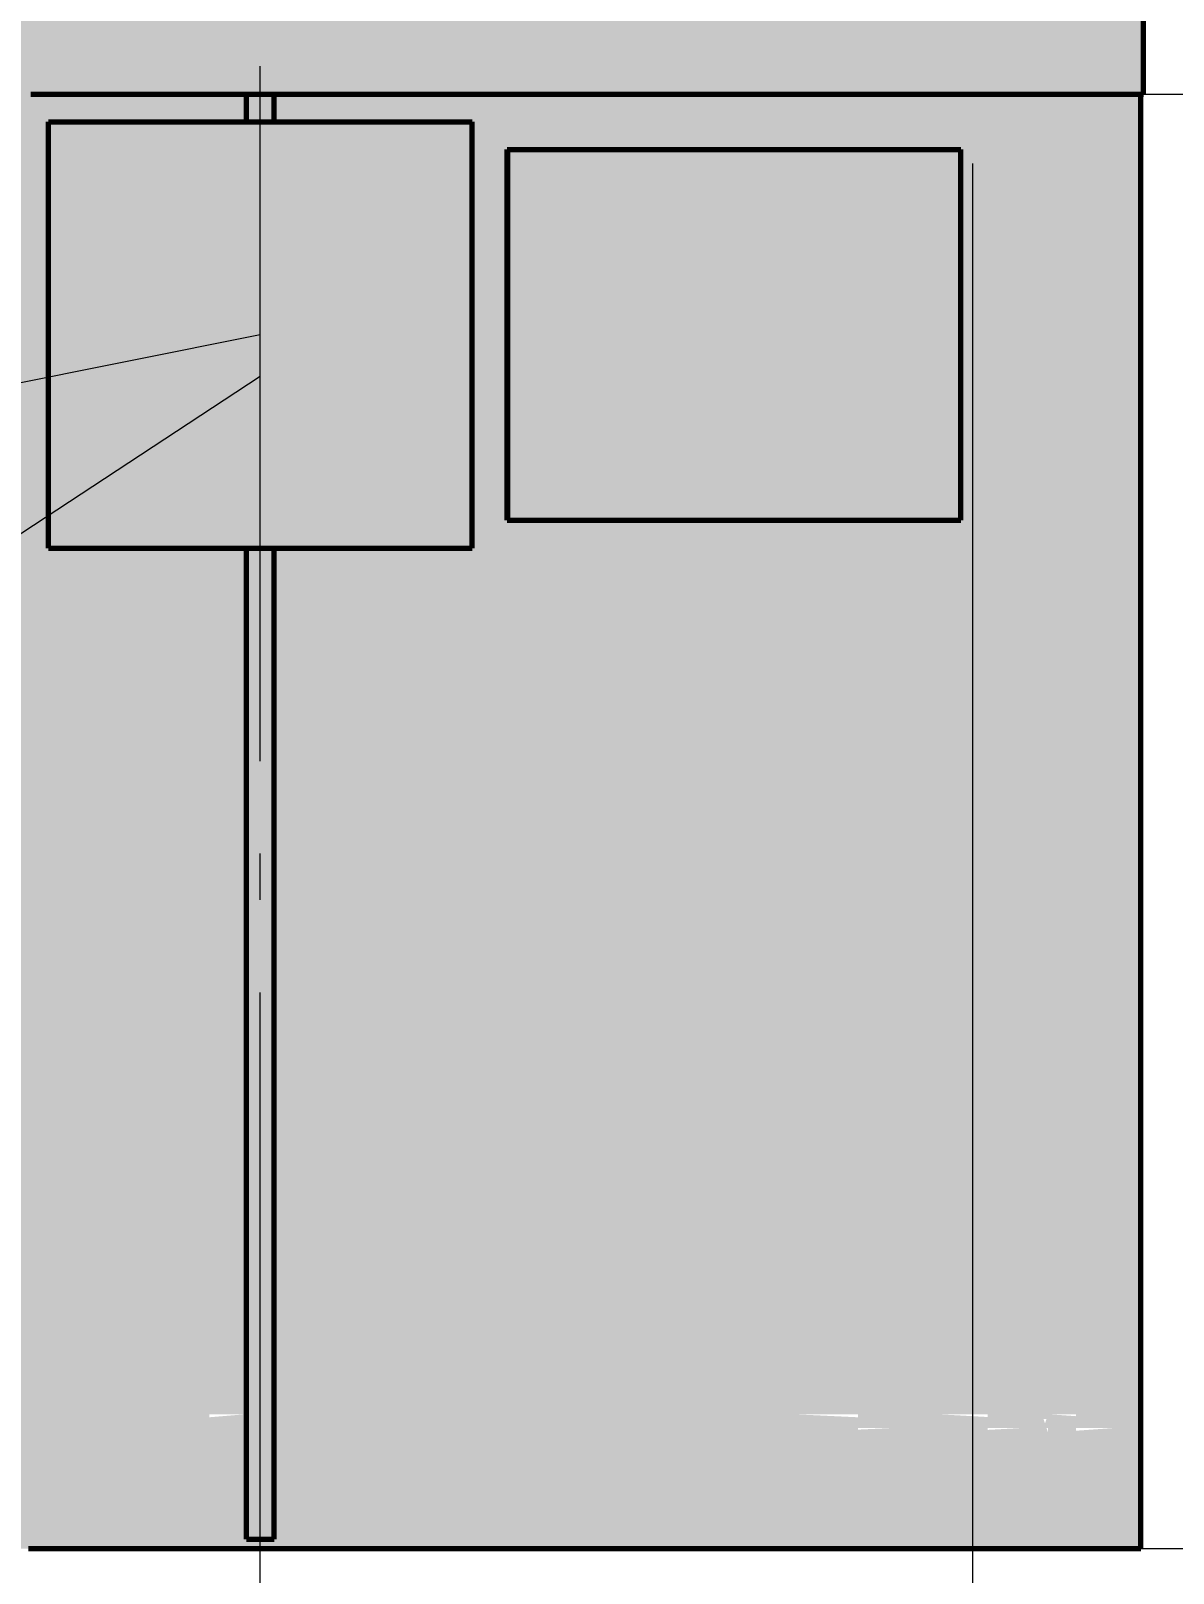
# Model space of a CAD drawing. Header units: millimetres. Extents: x 0 to 2208, y 0 to 420.
# Drawn here: x 2001.42 to 2026.07, y 228.47 to 261.76 of the extents above; entities that cross this region are included whole.
import ezdxf

# ---------------------------------------------------------------- set-up
doc = ezdxf.new("R2010")
doc.units = ezdxf.units.MM
doc.linetypes.add('IRAM-F-TRAZO-PUNTO', pattern=[20, 15, -2, 1, -2])
for name, color, linetype, lineweight in [('01-VISIBLE', 7, 'CONTINUOUS', 70), ('03-EJE', 1, 'IRAM-F-TRAZO-PUNTO', 18), ('04-COTA', 3, 'CONTINUOUS', 18), ('08-FINA', 5, 'CONTINUOUS', 18), ('13-GRAFICA', 30, 'CONTINUOUS', 18)]:
    doc.layers.add(name, color=color, linetype=linetype, lineweight=lineweight)
doc.styles.add('ISO3098', font='isocpeur.ttf')
doc.dimstyles.new('FLAMA-IRAM', dxfattribs={"dimtxt": 3.5, "dimasz": 3.5, "dimexe": 2, "dimexo": 1.5, "dimgap": 1, "dimtad": 1, "dimdec": 1, "dimtxsty": 'ISO3098', "dimblk": 'IRAM_FLECHA', "dimblk1": 'IRAM_FLECHA', "dimblk2": 'IRAM_FLECHA', "dimcen": 2.5, "dimclrd": 256, "dimclre": 256, "dimclrt": 256, "dimazin": 3, "dimtfac": 1, "dimtmove": 0, "dimatfit": 3, "dimlwd": 18, "dimlwe": 18})

# ---------------------------------------------------------------- blocks, each defined once
blk = doc.blocks.new('IRAM_FLECHA')
blk.add_solid([(0, 0), (-1, 0.125), (-1, -0.125)])

msp = doc.modelspace()

# ---------------------------------------------------------------- hatches: boundary and pattern name
at = {"layer": '08-FINA'}
h = msp.add_hatch(color=7, dxfattribs=at)
h.dxf.hatch_style = 1
h.paths.add_polyline_path([(2006.373, 255.197), (2003.843, 255.099), (2004, 254.315)])
h = msp.add_hatch(color=7, dxfattribs=at)
h.dxf.hatch_style = 1
h.paths.add_polyline_path([(2006.373, 254.297), (2004.063, 253.261), (2004.502, 252.592)])
at = {"layer": '13-GRAFICA', "true_color": 0xffffff}
h = msp.add_hatch(color=7, dxfattribs=at)
h.dxf.hatch_style = 1
h.paths.add_polyline_path([(2002.173, 303.8), (2002.173, 270.5), (2002.173, 266.9), (2002.173, 260.4), (2001.773, 260.4), (2001.773, 266.9), (2001.773, 270.5), (2001.773, 303.8)])
h = msp.add_hatch(color=7, dxfattribs=at)
h.dxf.hatch_style = 1
h.paths.add_polyline_path([(2006.673, 303.8), (2006.673, 270.5), (2006.673, 266.9), (2006.673, 260.4), (2006.173, 260.4), (2006.173, 266.9), (2006.173, 270.5), (2006.173, 303.8)])
h = msp.add_hatch(color=7, dxfattribs=at)
h.dxf.hatch_style = 1
h.paths.add_polyline_path([(2025.273, 303.8), (2025.273, 270.5), (2011.073, 270.5), (2011.073, 266.9), (2025.273, 266.9), (2025.273, 260.4), (2010.673, 260.4), (2010.673, 266.9), (2010.673, 270.5), (2010.673, 303.8)])
h = msp.add_hatch(color=7, dxfattribs=at)
h.dxf.hatch_style = 1
h.paths.add_polyline_path([(1997.773, 260.4), (1997.773, 266.9), (2001.773, 266.9), (2001.773, 260.4)])
h = msp.add_hatch(color=7, dxfattribs=at)
h.dxf.hatch_style = 1
h.paths.add_polyline_path([(2002.173, 260.4), (2002.173, 266.9), (2006.173, 266.9), (2006.173, 260.4)])
h = msp.add_hatch(color=7, dxfattribs=at)
h.dxf.hatch_style = 1
h.paths.add_polyline_path([(2006.673, 260.4), (2006.673, 266.9), (2010.673, 266.9), (2010.673, 260.4)])
at = {"layer": '13-GRAFICA', "true_color": 0xc4c8ce}
h = msp.add_hatch(color=7, dxfattribs=at)
h.dxf.hatch_style = 1
h.paths.add_polyline_path([(2025.273, 260.4), (2025.273, 266.9), (2025.373, 266.9), (2025.373, 231.8), (2024.973, 231.8), (2024.973, 231.9), (2024.873, 231.9), (2024.873, 231.5), (2024.973, 231.5), (2024.973, 231.6), (2025.373, 231.6), (2025.373, 229), (2024.773, 229), (2024.773, 231.6), (2024.773, 231.8), (2024.773, 260.4)])
at = {"layer": '13-GRAFICA', "true_color": 0xeedeaa}
h = msp.add_hatch(color=7, dxfattribs=at)
h.dxf.hatch_style = 1
h.paths.add_polyline_path([(1987.554, 261.561), (1987.714, 261.561), (1987.907, 261.561), (1988.131, 261.561), (1988.386, 261.561), (1988.672, 261.561), (1988.989, 261.561), (1989.335, 261.561), (1989.711, 261.561), (1990.115, 261.561), (1990.548, 261.561), (1991.007, 261.561), (1991.493, 261.561), (1992.004, 261.561), (1992.54, 261.561), (1993.099, 261.561), (1993.682, 261.561), (1994.286, 261.561), (1994.911, 261.561), (1995.556, 261.561), (1996.219, 261.561), (1996.899, 261.561), (1997.596, 261.561), (1998.308, 261.561), (1999.034, 261.561), (1999.772, 261.561), (2000.522, 261.561), (2001.281, 261.561), (2002.05, 261.561), (2002.826, 261.561), (2003.608, 261.561), (2004.394, 261.561), (2005.184, 261.561), (2005.977, 261.561), (2006.769, 261.561), (2007.562, 261.561), (2008.352, 261.561), (2009.138, 261.561), (2009.92, 261.561), (2010.696, 261.561), (2011.465, 261.561), (2012.224, 261.561), (2012.974, 261.561), (2013.712, 261.561), (2014.438, 261.561), (2015.15, 261.561), (2015.847, 261.561), (2016.527, 261.561), (2017.19, 261.561), (2017.835, 261.561), (2018.46, 261.561), (2019.064, 261.561), (2019.647, 261.561), (2020.206, 261.561), (2020.742, 261.561), (2021.253, 261.561), (2021.739, 261.561), (2022.198, 261.561), (2022.631, 261.561), (2023.035, 261.561), (2023.411, 261.561), (2023.757, 261.561), (2024.074, 261.561), (2024.36, 261.561), (2024.615, 261.561), (2024.839, 261.561), (2025.032, 261.561), (2025.192, 261.561), (2025.273, 261.561), (2025.273, 260.4), (1987.473, 260.4), (1987.473, 261.561)])
at = {"layer": '13-GRAFICA', "true_color": 0xc4c8ce}
h = msp.add_hatch(color=7, dxfattribs=at)
h.dxf.hatch_style = 1
h.paths.add_polyline_path([(2003.073, 260.4), (2003.073, 259.8), (2001.773, 259.8), (2001.773, 250.6), (2003.073, 250.6), (2003.073, 231.8), (2002.473, 231.8), (2002.473, 231.9), (2000.773, 231.9), (2000.773, 231.8), (2000.373, 231.8), (2000.373, 248.8), (2001.073, 248.8), (2001.073, 259.8), (2000.373, 259.8), (2000.373, 260.4)])
h = msp.add_hatch(color=7, dxfattribs=at)
h.dxf.hatch_style = 1
h.paths.add_polyline_path([(2006.073, 260.4), (2006.073, 259.8), (2003.073, 259.8), (2003.073, 260.4)])
h = msp.add_hatch(color=7, dxfattribs=at)
h.dxf.hatch_style = 1
h.paths.add_polyline_path([(2006.073, 259.8), (2006.073, 260.4), (2006.673, 260.4), (2006.673, 259.8)])
h = msp.add_hatch(color=7, dxfattribs=at)
h.dxf.hatch_style = 1
h.paths.add_polyline_path([(2006.673, 259.8), (2006.673, 260.4), (2009.373, 260.4), (2009.373, 259.8)])
h = msp.add_hatch(color=7, dxfattribs=at)
h.dxf.hatch_style = 1
h.paths.add_polyline_path([(2010.973, 250.6), (2010.973, 259.8), (2009.373, 259.8), (2009.373, 260.4), (2011.673, 260.4), (2011.673, 259.2), (2011.673, 251.2), (2011.673, 231.9), (2009.873, 231.9), (2009.873, 231.8), (2009.373, 231.8), (2009.373, 250.6)])
h = msp.add_hatch(color=7, dxfattribs=at)
h.dxf.hatch_style = 1
h.paths.add_polyline_path([(2012.373, 260.4), (2012.373, 259.2), (2011.673, 259.2), (2011.673, 260.4)])
h = msp.add_hatch(color=7, dxfattribs=at)
h.dxf.hatch_style = 1
h.paths.add_polyline_path([(2013.673, 260.4), (2013.673, 259.2), (2012.373, 259.2), (2012.373, 260.4)])
h = msp.add_hatch(color=7, dxfattribs=at)
h.dxf.hatch_style = 1
h.paths.add_polyline_path([(2016.373, 260.4), (2016.373, 259.2), (2013.673, 259.2), (2013.673, 260.4)])
h = msp.add_hatch(color=7, dxfattribs=at)
h.dxf.hatch_style = 1
h.paths.add_polyline_path([(2017.573, 260.4), (2017.573, 259.2), (2016.373, 259.2), (2016.373, 260.4)])
h = msp.add_hatch(color=7, dxfattribs=at)
h.dxf.hatch_style = 1
h.paths.add_polyline_path([(2019.973, 260.4), (2019.973, 259.2), (2017.573, 259.2), (2017.573, 260.4)])
h = msp.add_hatch(color=7, dxfattribs=at)
h.dxf.hatch_style = 1
h.paths.add_polyline_path([(2020.773, 260.4), (2020.773, 259.2), (2019.973, 259.2), (2019.973, 260.4)])
h = msp.add_hatch(color=7, dxfattribs=at)
h.dxf.hatch_style = 1
h.paths.add_polyline_path([(2021.473, 260.4), (2021.473, 259.2), (2020.773, 259.2), (2020.773, 260.4)])
h = msp.add_hatch(color=7, dxfattribs=at)
h.dxf.hatch_style = 1
h.paths.add_polyline_path([(2022.773, 260.4), (2022.773, 231.8), (2022.073, 231.8), (2022.073, 231.9), (2021.473, 231.9), (2021.473, 251.2), (2021.473, 259.2), (2021.473, 260.4)])
h = msp.add_hatch(color=7, dxfattribs=at)
h.dxf.hatch_style = 1
h.paths.add_polyline_path([(2023.273, 260.4), (2023.273, 231.8), (2023.273, 229), (2022.773, 229), (2022.773, 231.6), (2022.773, 231.8), (2022.773, 260.4)])
h = msp.add_hatch(color=7, dxfattribs=at)
h.dxf.hatch_style = 1
h.paths.add_polyline_path([(2024.773, 260.4), (2024.773, 231.8), (2023.973, 231.8), (2023.973, 231.9), (2023.373, 231.9), (2023.373, 231.8), (2023.273, 231.8), (2023.273, 260.4)])
at = {"layer": '13-GRAFICA', "true_color": 0xd7beeb}
h = msp.add_hatch(color=7, dxfattribs=at)
h.dxf.hatch_style = 1
h.paths.add_polyline_path([(2001.773, 250.6), (2001.773, 259.8), (2010.973, 259.8), (2010.973, 250.6)])
at = {"layer": '13-GRAFICA', "true_color": 0x6e46a0}
h = msp.add_hatch(color=7, dxfattribs=at)
h.dxf.hatch_style = 1
h.paths.add_polyline_path([(2002.707, 259.8), (2002.707, 258.866), (2002.707, 251.534), (2002.707, 250.6), (2001.773, 250.6), (2001.773, 259.8)])
h = msp.add_hatch(color=7, dxfattribs=at)
h.dxf.hatch_style = 1
h.paths.add_polyline_path([(2010.039, 259.8), (2010.039, 258.866), (2002.707, 258.866), (2002.707, 259.8)])
h = msp.add_hatch(color=7, dxfattribs=at)
h.dxf.hatch_style = 1
h.paths.add_polyline_path([(2010.973, 259.8), (2010.973, 250.6), (2010.039, 250.6), (2010.039, 251.534), (2010.039, 258.866), (2010.039, 259.8)])
at = {"layer": '13-GRAFICA', "true_color": 0xf7c8d7}
h = msp.add_hatch(color=7, dxfattribs=at)
h.dxf.hatch_style = 1
h.paths.add_polyline_path([(2011.673, 251.2), (2011.673, 259.2), (2021.473, 259.2), (2021.473, 251.2)])
at = {"layer": '13-GRAFICA', "true_color": 0x005eaa}
h = msp.add_hatch(color=7, dxfattribs=at)
h.dxf.hatch_style = 1
h.paths.add_polyline_path([(2020.941, 256.797), (2020.93, 256.682), (2020.911, 256.569), (2020.885, 256.456), (2020.852, 256.346), (2020.811, 256.238), (2020.763, 256.134), (2020.709, 256.032), (2020.648, 255.934), (2020.581, 255.841), (2020.508, 255.752), (2020.43, 255.667), (2020.345, 255.589), (2020.256, 255.516), (2020.163, 255.449), (2020.065, 255.388), (2019.963, 255.334), (2019.859, 255.286), (2019.751, 255.245), (2019.641, 255.212), (2019.528, 255.186), (2019.415, 255.167), (2019.3, 255.156), (2019.185, 255.152), (2019.07, 255.156), (2018.955, 255.167), (2018.842, 255.186), (2018.729, 255.212), (2018.619, 255.245), (2018.511, 255.286), (2018.407, 255.334), (2018.305, 255.388), (2018.207, 255.449), (2018.114, 255.516), (2018.025, 255.589), (2017.94, 255.667), (2017.862, 255.752), (2017.789, 255.841), (2017.722, 255.934), (2017.661, 256.032), (2017.607, 256.134), (2017.559, 256.238), (2017.518, 256.346), (2017.485, 256.456), (2017.459, 256.569), (2017.44, 256.682), (2017.429, 256.797), (2017.425, 256.912), (2017.429, 257.027), (2017.44, 257.142), (2017.459, 257.255), (2017.485, 257.368), (2017.518, 257.478), (2017.559, 257.586), (2017.607, 257.69), (2017.661, 257.792), (2017.722, 257.89), (2017.789, 257.983), (2017.862, 258.072), (2017.94, 258.157), (2018.025, 258.235), (2018.114, 258.308), (2018.207, 258.375), (2018.305, 258.436), (2018.407, 258.49), (2018.511, 258.538), (2018.619, 258.579), (2018.729, 258.612), (2018.842, 258.638), (2018.955, 258.657), (2019.07, 258.668), (2019.185, 258.672), (2019.3, 258.668), (2019.415, 258.657), (2019.528, 258.638), (2019.641, 258.612), (2019.751, 258.579), (2019.859, 258.538), (2019.963, 258.49), (2020.065, 258.436), (2020.163, 258.375), (2020.256, 258.308), (2020.345, 258.235), (2020.43, 258.157), (2020.508, 258.072), (2020.581, 257.983), (2020.648, 257.89), (2020.709, 257.792), (2020.763, 257.69), (2020.811, 257.586), (2020.852, 257.478), (2020.885, 257.368), (2020.911, 257.255), (2020.93, 257.142), (2020.941, 257.027), (2020.945, 256.912)])
at = {"layer": '13-GRAFICA', "true_color": 0x6e46a0}
h = msp.add_hatch(color=7, dxfattribs=at)
h.dxf.hatch_style = 1
h.paths.add_polyline_path([(2002.707, 250.6), (2002.707, 251.534), (2010.039, 251.534), (2010.039, 250.6)])
at = {"layer": '13-GRAFICA', "true_color": 0xc4c8ce}
h = msp.add_hatch(color=7, dxfattribs=at)
h.dxf.hatch_style = 1
h.paths.add_polyline_path([(2011.773, 231.8), (2011.773, 231.9), (2011.673, 231.9), (2011.673, 251.2), (2012.373, 251.2), (2012.373, 231.8)])
h = msp.add_hatch(color=7, dxfattribs=at)
h.dxf.hatch_style = 1
h.paths.add_polyline_path([(2012.373, 229), (2012.373, 231.6), (2012.373, 231.8), (2012.373, 251.2), (2013.673, 251.2), (2013.673, 231.8), (2013.673, 231.6), (2013.673, 229)])
h = msp.add_hatch(color=7, dxfattribs=at)
h.dxf.hatch_style = 1
h.paths.add_polyline_path([(2016.373, 251.2), (2016.373, 231.8), (2015.773, 231.8), (2015.773, 231.9), (2014.073, 231.9), (2014.073, 231.8), (2013.673, 231.8), (2013.673, 251.2)])
h = msp.add_hatch(color=7, dxfattribs=at)
h.dxf.hatch_style = 1
h.paths.add_polyline_path([(2016.373, 229), (2016.373, 231.6), (2016.373, 231.8), (2016.373, 251.2), (2017.573, 251.2), (2017.573, 231.8), (2017.573, 231.6), (2017.573, 229)])
h = msp.add_hatch(color=7, dxfattribs=at)
h.dxf.hatch_style = 1
h.paths.add_polyline_path([(2019.973, 251.2), (2019.973, 231.8), (2019.273, 231.8), (2019.273, 231.9), (2017.873, 231.9), (2017.873, 231.8), (2017.573, 231.8), (2017.573, 251.2)])
h = msp.add_hatch(color=7, dxfattribs=at)
h.dxf.hatch_style = 1
h.paths.add_polyline_path([(2019.973, 229), (2019.973, 231.6), (2019.973, 231.8), (2019.973, 251.2), (2020.773, 251.2), (2020.773, 231.8), (2020.773, 231.6), (2020.773, 229)])
h = msp.add_hatch(color=7, dxfattribs=at)
h.dxf.hatch_style = 1
h.paths.add_polyline_path([(2021.473, 251.2), (2021.473, 231.9), (2020.973, 231.9), (2020.973, 231.8), (2020.773, 231.8), (2020.773, 251.2)])
h = msp.add_hatch(color=7, dxfattribs=at)
h.dxf.hatch_style = 1
h.paths.add_polyline_path([(2006.073, 250.6), (2006.073, 231.9), (2005.273, 231.9), (2005.273, 231.8), (2004.873, 231.8), (2004.873, 231.6), (2006.073, 231.5), (2006.073, 229.2), (2006.673, 229.2), (2006.673, 231.5), (2007.973, 231.6), (2007.973, 231.8), (2006.673, 231.9), (2006.673, 250.6), (2009.373, 250.6), (2009.373, 231.8), (2009.373, 231.6), (2009.373, 229), (2003.073, 229), (2003.073, 231.6), (2003.073, 231.8), (2003.073, 250.6)])
h = msp.add_hatch(color=7, dxfattribs=at)
h.dxf.hatch_style = 1
h.paths.add_polyline_path([(2007.973, 231.6), (2006.673, 231.5), (2006.673, 229.2), (2006.073, 229.2), (2006.073, 231.5), (2004.873, 231.6), (2004.873, 231.8), (2006.073, 231.9), (2006.073, 250.6), (2006.673, 250.6), (2006.673, 231.9), (2007.973, 231.8)])
h = msp.add_hatch(color=7, dxfattribs=at)
h.dxf.hatch_style = 1
h.paths.add_polyline_path([(2003.073, 231.8), (2003.073, 231.6), (2002.473, 231.6), (2002.473, 231.5), (2000.773, 231.5), (2000.773, 231.6), (2000.373, 231.6), (2000.373, 231.8), (2000.773, 231.8), (2000.773, 231.9), (2002.473, 231.9), (2002.473, 231.8)])
h = msp.add_hatch(color=7, dxfattribs=at)
h.dxf.hatch_style = 1
h.paths.add_polyline_path([(2012.373, 231.8), (2012.373, 231.6), (2011.773, 231.6), (2011.773, 231.5), (2009.873, 231.5), (2009.873, 231.6), (2009.373, 231.6), (2009.373, 231.8), (2009.873, 231.8), (2009.873, 231.9), (2011.773, 231.9), (2011.773, 231.8)])
h = msp.add_hatch(color=7, dxfattribs=at)
h.dxf.hatch_style = 1
h.paths.add_polyline_path([(2014.073, 231.9), (2015.773, 231.9), (2015.773, 231.8), (2016.373, 231.8), (2016.373, 231.6), (2015.773, 231.6), (2015.773, 231.5), (2014.073, 231.5), (2014.073, 231.6), (2013.673, 231.6), (2013.673, 231.8), (2014.073, 231.8)])
h = msp.add_hatch(color=7, dxfattribs=at)
h.dxf.hatch_style = 1
h.paths.add_polyline_path([(2017.873, 231.9), (2019.973, 231.8), (2019.973, 231.6), (2019.273, 231.6), (2019.273, 231.5), (2017.873, 231.5), (2017.873, 231.6), (2017.573, 231.6), (2017.573, 231.8), (2017.873, 231.8)])
h = msp.add_hatch(color=7, dxfattribs=at)
h.dxf.hatch_style = 1
h.paths.add_polyline_path([(2020.973, 231.9), (2022.773, 231.8), (2022.773, 231.6), (2022.073, 231.6), (2022.073, 231.5), (2020.973, 231.5), (2020.973, 231.6), (2020.773, 231.6), (2020.773, 231.8), (2020.973, 231.8)])
h = msp.add_hatch(color=7, dxfattribs=at)
h.dxf.hatch_style = 1
h.paths.add_polyline_path([(2024.773, 231.6), (2023.973, 231.6), (2023.973, 231.5), (2023.373, 231.5), (2023.373, 231.6), (2023.273, 231.6), (2023.373, 231.9), (2024.773, 231.8)])
h = msp.add_hatch(color=7, dxfattribs=at)
h.dxf.hatch_style = 1
h.paths.add_polyline_path([(2023.273, 229), (2023.273, 231.8), (2023.373, 231.5), (2024.773, 231.6), (2024.773, 229)])
h = msp.add_hatch(color=7, dxfattribs=at)
h.dxf.hatch_style = 1
h.paths.add_polyline_path([(2025.373, 231.8), (2025.373, 231.6), (2024.973, 231.6), (2024.973, 231.5), (2024.873, 231.5), (2024.873, 231.9), (2024.973, 231.9), (2024.973, 231.8)])
h = msp.add_hatch(color=7, dxfattribs=at)
h.dxf.hatch_style = 1
h.paths.add_polyline_path([(2000.373, 229), (2000.373, 231.6), (2000.773, 231.6), (2000.773, 231.5), (2002.473, 231.5), (2002.473, 231.6), (2003.073, 231.6), (2003.073, 229)])
h = msp.add_hatch(color=7, dxfattribs=at)
h.dxf.hatch_style = 1
h.paths.add_polyline_path([(2009.373, 229), (2009.373, 231.6), (2009.873, 231.6), (2009.873, 231.5), (2011.673, 231.5), (2011.673, 229)])
h = msp.add_hatch(color=7, dxfattribs=at)
h.dxf.hatch_style = 1
h.paths.add_polyline_path([(2011.673, 229), (2011.673, 231.5), (2011.773, 231.5), (2011.773, 231.6), (2012.373, 231.6), (2012.373, 229)])
h = msp.add_hatch(color=7, dxfattribs=at)
h.dxf.hatch_style = 1
h.paths.add_polyline_path([(2013.673, 229), (2013.673, 231.6), (2014.073, 231.6), (2014.073, 231.5), (2015.773, 231.5), (2015.773, 231.6), (2016.373, 231.6), (2016.373, 229)])
h = msp.add_hatch(color=7, dxfattribs=at)
h.dxf.hatch_style = 1
h.paths.add_polyline_path([(2017.573, 229), (2017.573, 231.6), (2017.873, 231.6), (2017.873, 231.5), (2019.973, 231.6), (2019.973, 229)])
h = msp.add_hatch(color=7, dxfattribs=at)
h.dxf.hatch_style = 1
h.paths.add_polyline_path([(2020.773, 229), (2020.773, 231.6), (2020.973, 231.6), (2020.973, 231.5), (2021.473, 231.528), (2021.473, 229)])
h = msp.add_hatch(color=7, dxfattribs=at)
h.dxf.hatch_style = 1
h.paths.add_polyline_path([(2021.473, 229), (2021.473, 231.528), (2022.773, 231.6), (2022.773, 229)])

# ---------------------------------------------------------------- linework, layer by layer
at = {"layer": '01-VISIBLE'}
for p, q in [((2025.433, 260.397), (2025.433, 266.9)), ((2006.073, 259.797), (2006.073, 260.397)), ((2006.673, 259.797), (2006.673, 260.397)), ((2025.373, 229), (2025.373, 260.397)), ((2001.803, 250.597), (2001.803, 259.797)), ((2010.943, 250.597), (2010.943, 259.797)), ((2011.701, 259.197), (2011.717, 259.197)), ((2011.701, 251.197), (2011.701, 259.197)), ((2011.717, 251.197), (2011.717, 259.197)), ((2021.488, 251.197), (2021.488, 259.197)), ((2011.701, 251.197), (2011.717, 251.197)), ((2006.073, 229.2), (2006.073, 250.597)), ((2006.673, 229.2), (2006.673, 250.597)), ((2006.073, 229.2), (2006.673, 229.2))]:
    msp.add_line(p, q, dxfattribs=at)
for points in [[(2001.42, 260.397), (2001.52, 260.397), (2001.621, 260.397), (2001.721, 260.397), (2001.821, 260.397), (2001.921, 260.397), (2002.021, 260.397), (2002.121, 260.397), (2002.221, 260.397), (2002.321, 260.397), (2002.421, 260.397), (2002.521, 260.397), (2002.621, 260.397), (2002.721, 260.397), (2002.821, 260.397), (2002.921, 260.397), (2003.021, 260.397), (2003.121, 260.397), (2003.221, 260.397), (2003.321, 260.397), (2003.421, 260.397), (2003.522, 260.397), (2003.622, 260.397), (2003.722, 260.397), (2003.822, 260.397), (2003.922, 260.397), (2004.022, 260.397), (2004.122, 260.397), (2004.222, 260.397), (2004.322, 260.397), (2004.422, 260.397), (2004.522, 260.397), (2004.622, 260.397), (2004.722, 260.397), (2004.822, 260.397), (2004.922, 260.397), (2005.022, 260.397), (2005.122, 260.397), (2005.222, 260.397), (2005.322, 260.397), (2005.423, 260.397), (2005.523, 260.397), (2005.623, 260.397), (2005.723, 260.397), (2005.823, 260.397), (2005.923, 260.397), (2006.023, 260.397), (2006.123, 260.397), (2006.223, 260.397), (2006.323, 260.397), (2006.423, 260.397), (2006.523, 260.397), (2006.623, 260.397), (2006.723, 260.397), (2006.823, 260.397), (2006.923, 260.397), (2007.023, 260.397), (2007.123, 260.397), (2007.223, 260.397), (2007.323, 260.397), (2007.424, 260.397), (2007.524, 260.397), (2007.624, 260.397), (2007.724, 260.397), (2007.824, 260.397), (2007.924, 260.397), (2008.024, 260.397), (2008.124, 260.397), (2008.224, 260.397), (2008.324, 260.397), (2008.424, 260.397), (2008.524, 260.397), (2008.624, 260.397), (2008.724, 260.397), (2008.824, 260.397), (2008.924, 260.397), (2009.024, 260.397), (2009.124, 260.397), (2009.224, 260.397), (2009.325, 260.397), (2009.425, 260.397), (2009.525, 260.397), (2009.625, 260.397), (2009.725, 260.397), (2009.825, 260.397), (2009.925, 260.397), (2010.025, 260.397), (2010.125, 260.397), (2010.225, 260.397), (2010.325, 260.397), (2010.425, 260.397), (2010.525, 260.397), (2010.625, 260.397), (2010.725, 260.397), (2010.825, 260.397), (2010.925, 260.397), (2011.025, 260.397), (2011.125, 260.397), (2011.226, 260.397), (2011.326, 260.397), (2011.426, 260.397), (2011.526, 260.397), (2011.626, 260.397), (2011.726, 260.397), (2011.826, 260.397), (2011.926, 260.397), (2012.026, 260.397), (2012.126, 260.397), (2012.226, 260.397), (2012.326, 260.397), (2012.426, 260.397), (2012.526, 260.397), (2012.626, 260.397), (2012.726, 260.397), (2012.826, 260.397), (2012.926, 260.397), (2013.026, 260.397), (2013.127, 260.397), (2013.227, 260.397), (2013.327, 260.397), (2013.427, 260.397), (2013.527, 260.397), (2013.627, 260.397), (2013.727, 260.397), (2013.827, 260.397), (2013.927, 260.397), (2014.027, 260.397), (2014.127, 260.397), (2014.227, 260.397), (2014.327, 260.397), (2014.427, 260.397), (2014.527, 260.397), (2014.627, 260.397), (2014.727, 260.397), (2014.827, 260.397), (2014.927, 260.397), (2015.028, 260.397), (2015.128, 260.397), (2015.228, 260.397), (2015.328, 260.397), (2015.428, 260.397), (2015.528, 260.397), (2015.628, 260.397), (2015.728, 260.397), (2015.828, 260.397), (2015.928, 260.397), (2016.028, 260.397), (2016.128, 260.397), (2016.228, 260.397), (2016.328, 260.397), (2016.428, 260.397), (2016.528, 260.397), (2016.628, 260.397), (2016.728, 260.397), (2016.828, 260.397), (2016.929, 260.397), (2017.029, 260.397), (2017.129, 260.397), (2017.229, 260.397), (2017.329, 260.397), (2017.429, 260.397), (2017.529, 260.397), (2017.629, 260.397), (2017.729, 260.397), (2017.829, 260.397), (2017.929, 260.397), (2018.029, 260.397), (2018.129, 260.397), (2018.229, 260.397), (2018.329, 260.397), (2018.429, 260.397), (2018.529, 260.397), (2018.629, 260.397), (2018.729, 260.397), (2018.83, 260.397), (2018.93, 260.397), (2019.03, 260.397), (2019.13, 260.397), (2019.23, 260.397), (2019.33, 260.397), (2019.43, 260.397), (2019.53, 260.397), (2019.63, 260.397), (2019.73, 260.397), (2019.83, 260.397), (2019.93, 260.397), (2020.03, 260.397), (2020.13, 260.397), (2020.23, 260.397), (2020.33, 260.397), (2020.43, 260.397), (2020.53, 260.397), (2020.63, 260.397), (2020.731, 260.397), (2020.831, 260.397), (2020.931, 260.397), (2021.031, 260.397), (2021.131, 260.397), (2021.231, 260.397), (2021.331, 260.397), (2021.431, 260.397), (2021.531, 260.397), (2021.631, 260.397), (2021.731, 260.397), (2021.831, 260.397), (2021.931, 260.397), (2022.031, 260.397), (2022.131, 260.397), (2022.231, 260.397), (2022.331, 260.397), (2022.431, 260.397), (2022.531, 260.397), (2022.632, 260.397), (2022.732, 260.397), (2022.832, 260.397), (2022.932, 260.397), (2023.032, 260.397), (2023.132, 260.397), (2023.232, 260.397), (2023.332, 260.397), (2023.432, 260.397), (2023.532, 260.397), (2023.632, 260.397), (2023.732, 260.397), (2023.832, 260.397), (2023.932, 260.397), (2024.032, 260.397), (2024.132, 260.397), (2024.232, 260.397), (2024.332, 260.397), (2024.432, 260.397), (2024.533, 260.397), (2024.633, 260.397), (2024.733, 260.397), (2024.833, 260.397), (2024.933, 260.397), (2025.033, 260.397), (2025.133, 260.397), (2025.233, 260.397), (2025.333, 260.397), (2025.433, 260.397)], [(2001.803, 259.797), (2001.904, 259.797), (2002.004, 259.797), (2002.105, 259.797), (2002.205, 259.797), (2002.306, 259.797), (2002.406, 259.797), (2002.506, 259.797), (2002.607, 259.797), (2002.707, 259.797), (2002.808, 259.797), (2002.908, 259.797), (2003.009, 259.797), (2003.109, 259.797), (2003.209, 259.797), (2003.31, 259.797), (2003.41, 259.797), (2003.511, 259.797), (2003.611, 259.797), (2003.712, 259.797), (2003.812, 259.797), (2003.912, 259.797), (2004.013, 259.797), (2004.113, 259.797), (2004.214, 259.797), (2004.314, 259.797), (2004.415, 259.797), (2004.515, 259.797), (2004.615, 259.797), (2004.716, 259.797), (2004.816, 259.797), (2004.917, 259.797), (2005.017, 259.797), (2005.118, 259.797), (2005.218, 259.797), (2005.318, 259.797), (2005.419, 259.797), (2005.519, 259.797), (2005.62, 259.797), (2005.72, 259.797), (2005.821, 259.797), (2005.921, 259.797), (2006.021, 259.797), (2006.122, 259.797), (2006.222, 259.797), (2006.323, 259.797), (2006.423, 259.797), (2006.524, 259.797), (2006.624, 259.797), (2006.725, 259.797), (2006.825, 259.797), (2006.925, 259.797), (2007.026, 259.797), (2007.126, 259.797), (2007.227, 259.797), (2007.327, 259.797), (2007.428, 259.797), (2007.528, 259.797), (2007.628, 259.797), (2007.729, 259.797), (2007.829, 259.797), (2007.93, 259.797), (2008.03, 259.797), (2008.131, 259.797), (2008.231, 259.797), (2008.331, 259.797), (2008.432, 259.797), (2008.532, 259.797), (2008.633, 259.797), (2008.733, 259.797), (2008.834, 259.797), (2008.934, 259.797), (2009.034, 259.797), (2009.135, 259.797), (2009.235, 259.797), (2009.336, 259.797), (2009.436, 259.797), (2009.537, 259.797), (2009.637, 259.797), (2009.737, 259.797), (2009.838, 259.797), (2009.938, 259.797), (2010.039, 259.797), (2010.139, 259.797), (2010.24, 259.797), (2010.34, 259.797), (2010.44, 259.797), (2010.541, 259.797), (2010.641, 259.797), (2010.742, 259.797), (2010.842, 259.797), (2010.943, 259.797)], [(2011.717, 259.197), (2011.818, 259.197), (2011.919, 259.197), (2012.02, 259.197), (2012.12, 259.197), (2012.221, 259.197), (2012.322, 259.197), (2012.423, 259.197), (2012.523, 259.197), (2012.624, 259.197), (2012.725, 259.197), (2012.825, 259.197), (2012.926, 259.197), (2013.027, 259.197), (2013.128, 259.197), (2013.228, 259.197), (2013.329, 259.197), (2013.43, 259.197), (2013.531, 259.197), (2013.631, 259.197), (2013.732, 259.197), (2013.833, 259.197), (2013.934, 259.197), (2014.034, 259.197), (2014.135, 259.197), (2014.236, 259.197), (2014.336, 259.197), (2014.437, 259.197), (2014.538, 259.197), (2014.639, 259.197), (2014.739, 259.197), (2014.84, 259.197), (2014.941, 259.197), (2015.042, 259.197), (2015.142, 259.197), (2015.243, 259.197), (2015.344, 259.197), (2015.444, 259.197), (2015.545, 259.197), (2015.646, 259.197), (2015.747, 259.197), (2015.847, 259.197), (2015.948, 259.197), (2016.049, 259.197), (2016.15, 259.197), (2016.25, 259.197), (2016.351, 259.197), (2016.452, 259.197), (2016.553, 259.197), (2016.653, 259.197), (2016.754, 259.197), (2016.855, 259.197), (2016.955, 259.197), (2017.056, 259.197), (2017.157, 259.197), (2017.258, 259.197), (2017.358, 259.197), (2017.459, 259.197), (2017.56, 259.197), (2017.661, 259.197), (2017.761, 259.197), (2017.862, 259.197), (2017.963, 259.197), (2018.064, 259.197), (2018.164, 259.197), (2018.265, 259.197), (2018.366, 259.197), (2018.466, 259.197), (2018.567, 259.197), (2018.668, 259.197), (2018.769, 259.197), (2018.869, 259.197), (2018.97, 259.197), (2019.071, 259.197), (2019.172, 259.197), (2019.272, 259.197), (2019.373, 259.197), (2019.474, 259.197), (2019.575, 259.197), (2019.675, 259.197), (2019.776, 259.197), (2019.877, 259.197), (2019.977, 259.197), (2020.078, 259.197), (2020.179, 259.197), (2020.28, 259.197), (2020.38, 259.197), (2020.481, 259.197), (2020.582, 259.197), (2020.683, 259.197), (2020.783, 259.197), (2020.884, 259.197), (2020.985, 259.197), (2021.085, 259.197), (2021.186, 259.197), (2021.287, 259.197), (2021.388, 259.197), (2021.488, 259.197)], [(2011.717, 251.197), (2011.818, 251.197), (2011.919, 251.197), (2012.02, 251.197), (2012.12, 251.197), (2012.221, 251.197), (2012.322, 251.197), (2012.423, 251.197), (2012.523, 251.197), (2012.624, 251.197), (2012.725, 251.197), (2012.825, 251.197), (2012.926, 251.197), (2013.027, 251.197), (2013.128, 251.197), (2013.228, 251.197), (2013.329, 251.197), (2013.43, 251.197), (2013.531, 251.197), (2013.631, 251.197), (2013.732, 251.197), (2013.833, 251.197), (2013.934, 251.197), (2014.034, 251.197), (2014.135, 251.197), (2014.236, 251.197), (2014.336, 251.197), (2014.437, 251.197), (2014.538, 251.197), (2014.639, 251.197), (2014.739, 251.197), (2014.84, 251.197), (2014.941, 251.197), (2015.042, 251.197), (2015.142, 251.197), (2015.243, 251.197), (2015.344, 251.197), (2015.444, 251.197), (2015.545, 251.197), (2015.646, 251.197), (2015.747, 251.197), (2015.847, 251.197), (2015.948, 251.197), (2016.049, 251.197), (2016.15, 251.197), (2016.25, 251.197), (2016.351, 251.197), (2016.452, 251.197), (2016.553, 251.197), (2016.653, 251.197), (2016.754, 251.197), (2016.855, 251.197), (2016.955, 251.197), (2017.056, 251.197), (2017.157, 251.197), (2017.258, 251.197), (2017.358, 251.197), (2017.459, 251.197), (2017.56, 251.197), (2017.661, 251.197), (2017.761, 251.197), (2017.862, 251.197), (2017.963, 251.197), (2018.064, 251.197), (2018.164, 251.197), (2018.265, 251.197), (2018.366, 251.197), (2018.466, 251.197), (2018.567, 251.197), (2018.668, 251.197), (2018.769, 251.197), (2018.869, 251.197), (2018.97, 251.197), (2019.071, 251.197), (2019.172, 251.197), (2019.272, 251.197), (2019.373, 251.197), (2019.474, 251.197), (2019.575, 251.197), (2019.675, 251.197), (2019.776, 251.197), (2019.877, 251.197), (2019.977, 251.197), (2020.078, 251.197), (2020.179, 251.197), (2020.28, 251.197), (2020.38, 251.197), (2020.481, 251.197), (2020.582, 251.197), (2020.683, 251.197), (2020.783, 251.197), (2020.884, 251.197), (2020.985, 251.197), (2021.085, 251.197), (2021.186, 251.197), (2021.287, 251.197), (2021.388, 251.197), (2021.488, 251.197)], [(2001.803, 250.597), (2001.904, 250.597), (2002.004, 250.597), (2002.105, 250.597), (2002.205, 250.597), (2002.306, 250.597), (2002.406, 250.597), (2002.506, 250.597), (2002.607, 250.597), (2002.707, 250.597), (2002.808, 250.597), (2002.908, 250.597), (2003.009, 250.597), (2003.109, 250.597), (2003.209, 250.597), (2003.31, 250.597), (2003.41, 250.597), (2003.511, 250.597), (2003.611, 250.597), (2003.712, 250.597), (2003.812, 250.597), (2003.912, 250.597), (2004.013, 250.597), (2004.113, 250.597), (2004.214, 250.597), (2004.314, 250.597), (2004.415, 250.597), (2004.515, 250.597), (2004.615, 250.597), (2004.716, 250.597), (2004.816, 250.597), (2004.917, 250.597), (2005.017, 250.597), (2005.118, 250.597), (2005.218, 250.597), (2005.318, 250.597), (2005.419, 250.597), (2005.519, 250.597), (2005.62, 250.597), (2005.72, 250.597), (2005.821, 250.597), (2005.921, 250.597), (2006.021, 250.597), (2006.122, 250.597), (2006.222, 250.597), (2006.323, 250.597), (2006.423, 250.597), (2006.524, 250.597), (2006.624, 250.597), (2006.725, 250.597), (2006.825, 250.597), (2006.925, 250.597), (2007.026, 250.597), (2007.126, 250.597), (2007.227, 250.597), (2007.327, 250.597), (2007.428, 250.597), (2007.528, 250.597), (2007.628, 250.597), (2007.729, 250.597), (2007.829, 250.597), (2007.93, 250.597), (2008.03, 250.597), (2008.131, 250.597), (2008.231, 250.597), (2008.331, 250.597), (2008.432, 250.597), (2008.532, 250.597), (2008.633, 250.597), (2008.733, 250.597), (2008.834, 250.597), (2008.934, 250.597), (2009.034, 250.597), (2009.135, 250.597), (2009.235, 250.597), (2009.336, 250.597), (2009.436, 250.597), (2009.537, 250.597), (2009.637, 250.597), (2009.737, 250.597), (2009.838, 250.597), (2009.938, 250.597), (2010.039, 250.597), (2010.139, 250.597), (2010.24, 250.597), (2010.34, 250.597), (2010.44, 250.597), (2010.541, 250.597), (2010.641, 250.597), (2010.742, 250.597), (2010.842, 250.597), (2010.943, 250.597)], [(2001.373, 229), (2001.473, 229), (2001.573, 229), (2001.673, 229), (2001.773, 229), (2001.873, 229), (2001.973, 229), (2002.073, 229), (2002.173, 229), (2002.273, 229), (2002.373, 229), (2002.473, 229), (2002.573, 229), (2002.673, 229), (2002.773, 229), (2002.873, 229), (2002.973, 229), (2003.073, 229), (2003.173, 229), (2003.273, 229), (2003.373, 229), (2003.473, 229), (2003.573, 229), (2003.673, 229), (2003.773, 229), (2003.873, 229), (2003.973, 229), (2004.073, 229), (2004.173, 229), (2004.273, 229), (2004.373, 229), (2004.473, 229), (2004.573, 229), (2004.673, 229), (2004.773, 229), (2004.873, 229), (2004.973, 229), (2005.073, 229), (2005.173, 229), (2005.273, 229), (2005.373, 229), (2005.473, 229), (2005.573, 229), (2005.673, 229), (2005.773, 229), (2005.873, 229), (2005.973, 229), (2006.073, 229), (2006.173, 229), (2006.273, 229), (2006.373, 229), (2006.473, 229), (2006.573, 229), (2006.673, 229), (2006.773, 229), (2006.873, 229), (2006.973, 229), (2007.073, 229), (2007.173, 229), (2007.273, 229), (2007.373, 229), (2007.473, 229), (2007.573, 229), (2007.673, 229), (2007.773, 229), (2007.873, 229), (2007.973, 229), (2008.073, 229), (2008.173, 229), (2008.273, 229), (2008.373, 229), (2008.473, 229), (2008.573, 229), (2008.673, 229), (2008.773, 229), (2008.873, 229), (2008.973, 229), (2009.073, 229), (2009.173, 229), (2009.273, 229), (2009.373, 229), (2009.473, 229), (2009.573, 229), (2009.673, 229), (2009.773, 229), (2009.873, 229), (2009.973, 229), (2010.073, 229), (2010.173, 229), (2010.273, 229), (2010.373, 229), (2010.473, 229), (2010.573, 229), (2010.673, 229), (2010.773, 229), (2010.873, 229), (2010.973, 229), (2011.073, 229), (2011.173, 229), (2011.273, 229), (2011.373, 229), (2011.473, 229), (2011.573, 229), (2011.673, 229), (2011.773, 229), (2011.873, 229), (2011.973, 229), (2012.073, 229), (2012.173, 229), (2012.273, 229), (2012.373, 229), (2012.473, 229), (2012.573, 229), (2012.673, 229), (2012.773, 229), (2012.873, 229), (2012.973, 229), (2013.073, 229), (2013.173, 229), (2013.273, 229), (2013.373, 229), (2013.473, 229), (2013.573, 229), (2013.673, 229), (2013.773, 229), (2013.873, 229), (2013.973, 229), (2014.073, 229), (2014.173, 229), (2014.273, 229), (2014.373, 229), (2014.473, 229), (2014.573, 229), (2014.673, 229), (2014.773, 229), (2014.873, 229), (2014.973, 229), (2015.073, 229), (2015.173, 229), (2015.273, 229), (2015.373, 229), (2015.473, 229), (2015.573, 229), (2015.673, 229), (2015.773, 229), (2015.873, 229), (2015.973, 229), (2016.073, 229), (2016.173, 229), (2016.273, 229), (2016.373, 229), (2016.473, 229), (2016.573, 229), (2016.673, 229), (2016.773, 229), (2016.873, 229), (2016.973, 229), (2017.073, 229), (2017.173, 229), (2017.273, 229), (2017.373, 229), (2017.473, 229), (2017.573, 229), (2017.673, 229), (2017.773, 229), (2017.873, 229), (2017.973, 229), (2018.073, 229), (2018.173, 229), (2018.273, 229), (2018.373, 229), (2018.473, 229), (2018.573, 229), (2018.673, 229), (2018.773, 229), (2018.873, 229), (2018.973, 229), (2019.073, 229), (2019.173, 229), (2019.273, 229), (2019.373, 229), (2019.473, 229), (2019.573, 229), (2019.673, 229), (2019.773, 229), (2019.873, 229), (2019.973, 229), (2020.073, 229), (2020.173, 229), (2020.273, 229), (2020.373, 229), (2020.473, 229), (2020.573, 229), (2020.673, 229), (2020.773, 229), (2020.873, 229), (2020.973, 229), (2021.073, 229), (2021.173, 229), (2021.273, 229), (2021.373, 229), (2021.473, 229), (2021.573, 229), (2021.673, 229), (2021.773, 229), (2021.873, 229), (2021.973, 229), (2022.073, 229), (2022.173, 229), (2022.273, 229), (2022.373, 229), (2022.473, 229), (2022.573, 229), (2022.673, 229), (2022.773, 229), (2022.873, 229), (2022.973, 229), (2023.073, 229), (2023.173, 229), (2023.273, 229), (2023.373, 229), (2023.473, 229), (2023.573, 229), (2023.673, 229), (2023.773, 229), (2023.873, 229), (2023.973, 229), (2024.073, 229), (2024.173, 229), (2024.273, 229), (2024.373, 229), (2024.473, 229), (2024.573, 229), (2024.673, 229), (2024.773, 229), (2024.873, 229), (2024.973, 229), (2025.073, 229), (2025.173, 229), (2025.273, 229), (2025.373, 229)]]:
    msp.add_lwpolyline(points, dxfattribs=at)
at = {"layer": '03-EJE'}
msp.add_line((2006.373, 226), (2006.373, 306.803), dxfattribs=at)
at = {"layer": '08-FINA'}
for p, q in [((2006.373, 255.197), (1973.373, 248.597)), ((2006.373, 254.297), (1973.373, 232.654))]:
    msp.add_line(p, q, dxfattribs=at)

# ---------------------------------------------------------------- dimensions: what is measured, and where the dimension line sits
at = {"layer": '04-COTA'}
for base, p1, p2 in [((2035.827, 260.397), (2021.744, 260.397), (2021.744, 303.803)), ((2035.827, 229), (2021.744, 229), (2021.744, 260.397))]:
    msp.add_linear_dim(base=base, p1=p1, p2=p2, angle=90, dimstyle='FLAMA-IRAM', override={"dimlfac": 5}, dxfattribs=at).render()
msp.add_linear_dim(base=(1991.002, 221), p1=(1991.002, 260.397), p2=(2021.744, 260.397), dimstyle='FLAMA-IRAM', override={"dimlfac": 5}, dxfattribs=at).render()

doc.saveas('drawing.dxf')
